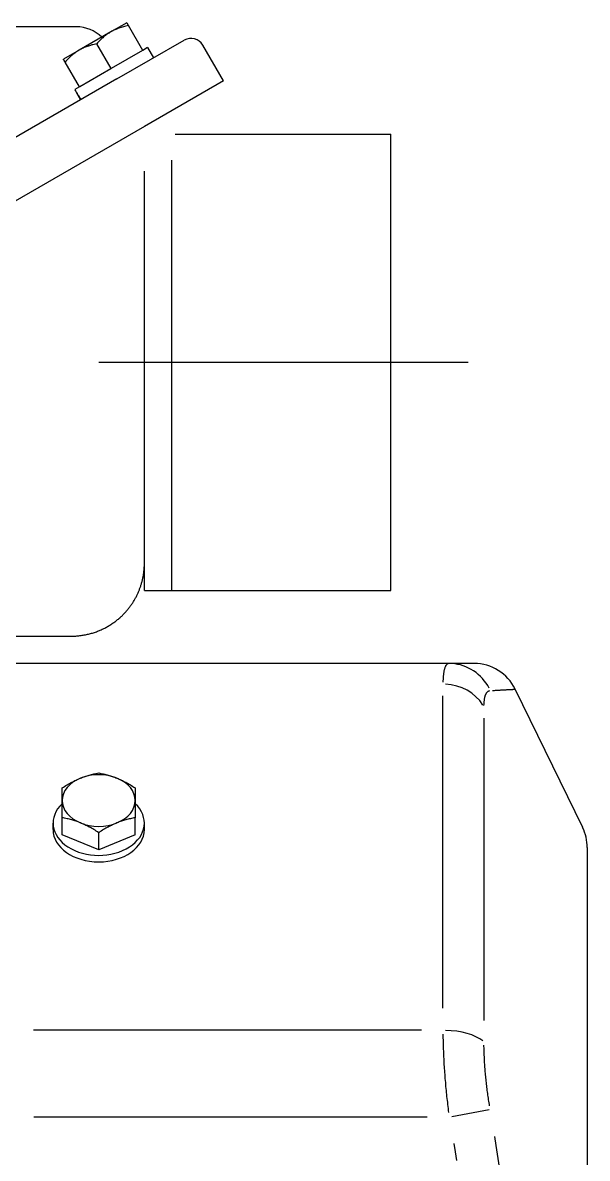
# Model space of a CAD drawing. Units: millimetres at full size. Extents: x -1560 to 1602, y -1094 to 1094.
# Drawn here: x 954.5 to 1016.3, y 667.1 to 791.5 of the extents above; entities that cross this region are included whole.
import ezdxf

# ---------------------------------------------------------------- set-up
doc = ezdxf.new("R2010")
doc.units = ezdxf.units.MM
doc.header["$LTSCALE"] = 11.8857
doc.layers.add('0-1_GR1', color=134, linetype='Continuous')

msp = doc.modelspace()

# ---------------------------------------------------------------- linework, layer by layer
at = {"layer": '0-1_GR1'}
for p, q in [((965.87, 791.51), (964.13, 790.51)), ((967.62, 788.48), (966.05, 791.2)), ((964.13, 790.51), (960.67, 788.51)), ((964.15, 786.48), (962.58, 789.2)), ((968.14, 788.78), (967.62, 788.48)), ((968.14, 788.78), (968.79, 787.65)), ((960.67, 788.51), (958.94, 787.51)), ((967.59, 788.46), (964.18, 786.49)), ((967.62, 788.48), (967.59, 788.46)), ((960.69, 784.48), (959.12, 787.2)), ((964.12, 786.46), (960.72, 784.49)), ((964.15, 786.48), (964.12, 786.46)), ((964.18, 786.49), (964.15, 786.48)), ((960.69, 784.48), (960.18, 784.18)), ((960.72, 784.49), (960.69, 784.48)), ((960.53, 783.56), (960.82, 783.05)), ((962.8, 754.31), (1003.25, 754.31)), ((958.8, 702.55), (958.8, 704.42)), ((966.8, 702.55), (966.8, 704.42)), ((957.8, 703.12), (957.8, 703.83)), ((967.8, 703.12), (967.8, 703.83)), ((962.8, 700.91), (958.8, 702.55)), ((962.8, 700.91), (962.8, 702.78)), ((966.8, 702.55), (962.8, 700.91))]:
    msp.add_line(p, q, dxfattribs=at)
at = {"layer": '0-1_GR1', "color": 3}
for p, q in [((964.8, 785.35), (972.16, 789.6)), ((976.46, 785.15), (974.21, 789.05)), ((964.8, 785.35), (876.47, 734.35)), ((976.46, 785.15), (967.8, 780.15)), ((967.8, 780.15), (879.47, 729.15)), ((971.18, 779.31), (994.8, 779.31)), ((994.8, 729.31), (994.8, 779.31)), ((970.8, 729.31), (970.8, 776.46)), ((967.8, 729.31), (994.8, 729.31)), ((893.3, 724.31), (959.8, 724.31)), ((1001.18, 721.31), (953.3, 721.31)), ((1001.31, 721.31), (1001.18, 721.31)), ((1000.5, 719.36), (1000.5, 719.26)), ((1005.58, 718.33), (1005.61, 718.34)), ((1008.39, 718.5), (1008.4, 718.5)), ((1015.8, 703.35), (1008.41, 718.5)), ((1000.5, 683.54), (1000.5, 717.78)), ((1004.99, 715.31), (1004.99, 682.2)), ((1016.3, 701.15), (1016.3, 583.46)), ((998.14, 681.13), (955.66, 681.13)), ((1004.99, 679.36), (1004.99, 679.52)), ((1001.08, 672.36), (1001.11, 672.14)), ((1001.46, 671.7), (1005.55, 672.44)), ((955.7, 671.65), (998.78, 671.65))]:
    msp.add_line(p, q, dxfattribs=at)
at = {"layer": '0-1_GR1'}
for points in [[(965.87, 791.51), (965.87, 791.51), (965.87, 791.5), (965.87, 791.5), (965.88, 791.49), (965.88, 791.48), (965.89, 791.46), (965.9, 791.45), (965.91, 791.43), (965.92, 791.41), (965.94, 791.39), (965.95, 791.36), (965.97, 791.34), (965.98, 791.3), (966, 791.27), (966.02, 791.24), (966.05, 791.2), (965.9, 791.17), (965.77, 791.14), (965.63, 791.1), (965.5, 791.07), (965.38, 791.03), (965.25, 790.99), (965.13, 790.95), (965.01, 790.91), (964.9, 790.87), (964.78, 790.82), (964.67, 790.78), (964.56, 790.73), (964.45, 790.68), (964.35, 790.62), (964.24, 790.57), (964.13, 790.51)], [(964.13, 790.51), (964.03, 790.45), (963.93, 790.38), (963.83, 790.32), (963.73, 790.25), (963.63, 790.18), (963.54, 790.1), (963.44, 790.03), (963.34, 789.95), (963.25, 789.87), (963.15, 789.78), (963.06, 789.69), (962.96, 789.6), (962.87, 789.51), (962.77, 789.41), (962.68, 789.3), (962.58, 789.2), (962.44, 789.17), (962.3, 789.14), (962.17, 789.1), (962.04, 789.07), (961.91, 789.03), (961.79, 788.99), (961.67, 788.95), (961.55, 788.91), (961.43, 788.87), (961.32, 788.82), (961.21, 788.78), (961.1, 788.73), (960.99, 788.68), (960.88, 788.62), (960.78, 788.57), (960.67, 788.51)], [(960.67, 788.51), (960.57, 788.45), (960.47, 788.38), (960.37, 788.32), (960.27, 788.25), (960.17, 788.18), (960.07, 788.1), (959.98, 788.03), (959.88, 787.95), (959.78, 787.87), (959.69, 787.78), (959.6, 787.69), (959.5, 787.6), (959.41, 787.51), (959.31, 787.41), (959.21, 787.3), (959.12, 787.2), (959.09, 787.24), (959.07, 787.27), (959.05, 787.3), (959.04, 787.34), (959.02, 787.36), (959.01, 787.39), (958.99, 787.41), (958.98, 787.43), (958.97, 787.45), (958.96, 787.46), (958.96, 787.48), (958.95, 787.49), (958.94, 787.5), (958.94, 787.5), (958.94, 787.51), (958.94, 787.51)], [(960.8, 708.75), (960.92, 708.8), (961.04, 708.85), (961.16, 708.89), (961.28, 708.93), (961.4, 708.97), (961.52, 709.01), (961.64, 709.05), (961.77, 709.08), (961.89, 709.12), (962.01, 709.15), (962.14, 709.18), (962.27, 709.21), (962.4, 709.24), (962.53, 709.26), (962.66, 709.29), (962.8, 709.32)], [(962.8, 709.32), (962.94, 709.29), (963.07, 709.26), (963.21, 709.24), (963.34, 709.21), (963.47, 709.18), (963.59, 709.15), (963.72, 709.12), (963.84, 709.08), (963.96, 709.05), (964.08, 709.01), (964.2, 708.97), (964.32, 708.93), (964.44, 708.89), (964.56, 708.85), (964.68, 708.8), (964.8, 708.75)], [(958.8, 707.68), (958.94, 707.77), (959.07, 707.85), (959.21, 707.93), (959.34, 708.01), (959.47, 708.09), (959.59, 708.16), (959.72, 708.23), (959.84, 708.3), (959.96, 708.36), (960.08, 708.42), (960.2, 708.48), (960.32, 708.54), (960.44, 708.6), (960.56, 708.65), (960.68, 708.7), (960.8, 708.75)], [(964.8, 708.75), (964.92, 708.7), (965.04, 708.65), (965.16, 708.6), (965.28, 708.54), (965.4, 708.48), (965.52, 708.42), (965.64, 708.36), (965.77, 708.3), (965.89, 708.23), (966.01, 708.16), (966.14, 708.09), (966.27, 708.01), (966.4, 707.93), (966.53, 707.85), (966.66, 707.77), (966.8, 707.68)], [(958.8, 706.3), (958.8, 706.4), (958.8, 706.49), (958.8, 706.59), (958.8, 706.68), (958.8, 706.77), (958.8, 706.85), (958.8, 706.94), (958.8, 707.03), (958.8, 707.11), (958.8, 707.19), (958.8, 707.28), (958.8, 707.36), (958.8, 707.44), (958.8, 707.52), (958.8, 707.6), (958.8, 707.68)], [(966.8, 707.68), (966.8, 707.6), (966.8, 707.52), (966.8, 707.44), (966.8, 707.36), (966.8, 707.28), (966.8, 707.19), (966.8, 707.11), (966.8, 707.03), (966.8, 706.94), (966.8, 706.85), (966.8, 706.77), (966.8, 706.68), (966.8, 706.59), (966.8, 706.49), (966.8, 706.4), (966.8, 706.3)], [(960.8, 703.85), (960.68, 703.9), (960.56, 703.95), (960.44, 703.99), (960.32, 704.03), (960.2, 704.07), (960.08, 704.11), (959.96, 704.15), (959.84, 704.18), (959.72, 704.22), (959.59, 704.25), (959.47, 704.28), (959.34, 704.31), (959.21, 704.34), (959.07, 704.37), (958.94, 704.39), (958.8, 704.42), (958.8, 704.56), (958.8, 704.7), (958.8, 704.83), (958.8, 704.97), (958.8, 705.09), (958.8, 705.22), (958.8, 705.34), (958.8, 705.45), (958.8, 705.57), (958.8, 705.68), (958.8, 705.79), (958.8, 705.89), (958.8, 706), (958.8, 706.1), (958.8, 706.2), (958.8, 706.3)], [(966.8, 706.3), (966.8, 706.2), (966.8, 706.1), (966.8, 706), (966.8, 705.89), (966.8, 705.79), (966.8, 705.68), (966.8, 705.57), (966.8, 705.45), (966.8, 705.34), (966.8, 705.22), (966.8, 705.09), (966.8, 704.97), (966.8, 704.83), (966.8, 704.7), (966.8, 704.56), (966.8, 704.42), (966.66, 704.39), (966.53, 704.37), (966.4, 704.34), (966.27, 704.31), (966.14, 704.28), (966.01, 704.25), (965.89, 704.22), (965.77, 704.18), (965.64, 704.15), (965.52, 704.11), (965.4, 704.07), (965.28, 704.03), (965.16, 703.99), (965.04, 703.95), (964.92, 703.9), (964.8, 703.85)], [(964.8, 703.85), (964.68, 703.8), (964.56, 703.75), (964.44, 703.7), (964.32, 703.64), (964.2, 703.58), (964.08, 703.52), (963.96, 703.46), (963.84, 703.4), (963.72, 703.33), (963.59, 703.26), (963.47, 703.19), (963.34, 703.11), (963.21, 703.04), (963.07, 702.96), (962.94, 702.87), (962.8, 702.78), (962.66, 702.87), (962.53, 702.96), (962.4, 703.04), (962.27, 703.11), (962.14, 703.19), (962.01, 703.26), (961.89, 703.33), (961.77, 703.4), (961.64, 703.46), (961.52, 703.52), (961.4, 703.58), (961.28, 703.64), (961.16, 703.7), (961.04, 703.75), (960.92, 703.8), (960.8, 703.85)]]:
    msp.add_lwpolyline(points, dxfattribs=at)
at = {"layer": '0-1_GR1', "color": 3}
for points in [[(960.35, 791.06), (945.57, 791.06), (883.97, 791.06)], [(967.8, 729.31), (967.8, 761.48), (967.8, 775.24)], [(967.75, 731.38), (967.76, 731.47), (967.77, 731.55), (967.77, 731.64), (967.78, 731.72), (967.79, 731.8), (967.79, 731.89), (967.8, 731.97), (967.8, 732.06), (967.8, 732.14), (967.8, 732.22), (967.8, 732.31)], [(966.67, 728.2), (966.71, 728.28), (966.76, 728.36), (966.8, 728.43), (966.84, 728.51), (966.89, 728.59), (966.93, 728.67), (966.97, 728.75), (967.01, 728.83), (967.04, 728.91), (967.08, 728.99), (967.12, 729.07), (967.15, 729.15), (967.19, 729.23), (967.22, 729.31), (967.25, 729.39), (967.28, 729.48), (967.31, 729.56), (967.34, 729.64), (967.37, 729.72), (967.4, 729.8), (967.43, 729.88), (967.45, 729.97), (967.48, 730.05), (967.5, 730.13), (967.52, 730.21), (967.55, 730.3), (967.57, 730.38), (967.59, 730.46), (967.61, 730.55), (967.62, 730.63), (967.64, 730.71), (967.66, 730.8), (967.67, 730.88), (967.69, 730.96), (967.7, 731.05), (967.72, 731.13), (967.73, 731.21), (967.74, 731.3), (967.75, 731.38)], [(964.03, 725.52), (964.12, 725.57), (964.21, 725.63), (964.29, 725.69), (964.38, 725.75), (964.46, 725.81), (964.55, 725.87), (964.63, 725.93), (964.71, 725.99), (964.79, 726.05), (964.87, 726.12), (964.95, 726.18), (965.02, 726.25), (965.1, 726.31), (965.17, 726.38), (965.25, 726.45), (965.32, 726.51), (965.39, 726.58), (965.46, 726.65), (965.53, 726.72), (965.59, 726.79), (965.66, 726.86), (965.73, 726.93), (965.79, 727), (965.85, 727.07), (965.91, 727.15), (965.98, 727.22), (966.04, 727.29), (966.09, 727.37), (966.15, 727.44), (966.21, 727.51), (966.26, 727.59), (966.32, 727.66), (966.37, 727.74), (966.42, 727.82), (966.47, 727.89), (966.52, 727.97), (966.57, 728.05), (966.62, 728.12), (966.67, 728.2)], [(959.8, 724.31), (959.92, 724.31), (960.04, 724.31), (960.16, 724.32), (960.28, 724.32), (960.4, 724.33), (960.52, 724.34), (960.64, 724.35), (960.75, 724.37), (960.87, 724.38), (960.99, 724.4), (961.11, 724.42), (961.22, 724.44), (961.34, 724.46), (961.45, 724.48), (961.57, 724.51), (961.68, 724.53), (961.79, 724.56), (961.91, 724.59), (962.02, 724.62), (962.13, 724.65), (962.24, 724.69), (962.34, 724.72), (962.45, 724.76), (962.56, 724.8), (962.66, 724.84), (962.77, 724.88), (962.87, 724.92), (962.97, 724.96), (963.08, 725.01), (963.18, 725.06), (963.28, 725.1), (963.38, 725.15), (963.47, 725.2), (963.57, 725.25), (963.66, 725.3), (963.76, 725.35), (963.85, 725.41), (963.94, 725.46), (964.03, 725.52)], [(1001.11, 721.3), (1001.08, 721.3), (1001.06, 721.29), (1001.03, 721.28), (1001, 721.26), (1000.98, 721.25), (1000.95, 721.23), (1000.93, 721.21), (1000.9, 721.19), (1000.88, 721.16), (1000.86, 721.14), (1000.84, 721.11), (1000.82, 721.08), (1000.79, 721.04), (1000.77, 721.01), (1000.76, 720.97), (1000.74, 720.93), (1000.72, 720.88), (1000.7, 720.84), (1000.69, 720.79), (1000.67, 720.74), (1000.65, 720.69), (1000.64, 720.63), (1000.63, 720.58), (1000.61, 720.52), (1000.6, 720.46), (1000.59, 720.39), (1000.58, 720.33), (1000.57, 720.26), (1000.56, 720.19), (1000.55, 720.11), (1000.54, 720.04), (1000.53, 719.96), (1000.53, 719.88), (1000.52, 719.8), (1000.52, 719.72), (1000.51, 719.63), (1000.51, 719.54), (1000.5, 719.45), (1000.5, 719.36)], [(1003.91, 721.31), (1003.91, 721.31), (1003.9, 721.31), (1003.89, 721.31), (1003.88, 721.31), (1003.87, 721.31), (1003.85, 721.31), (1003.82, 721.31), (1003.8, 721.31), (1003.77, 721.31), (1003.73, 721.31), (1003.69, 721.31), (1003.65, 721.31), (1003.61, 721.31), (1003.56, 721.31), (1003.51, 721.31), (1003.46, 721.31), (1003.4, 721.31), (1003.34, 721.31), (1003.27, 721.31), (1003.2, 721.31), (1003.13, 721.31), (1003.06, 721.31), (1002.98, 721.31), (1002.9, 721.31), (1002.81, 721.31), (1002.72, 721.31), (1002.63, 721.31), (1002.54, 721.31), (1002.44, 721.31), (1002.34, 721.31), (1002.24, 721.31), (1002.13, 721.31), (1002.02, 721.31), (1001.91, 721.31), (1001.8, 721.31), (1001.68, 721.31), (1001.56, 721.31), (1001.43, 721.31), (1001.31, 721.31)], [(1004.99, 716.71), (1004.99, 716.79), (1005, 716.86), (1005, 716.93), (1005, 717), (1005.01, 717.07), (1005.01, 717.13), (1005.02, 717.2), (1005.03, 717.26), (1005.04, 717.32), (1005.04, 717.38), (1005.05, 717.44), (1005.06, 717.49), (1005.07, 717.55), (1005.08, 717.6), (1005.09, 717.65), (1005.11, 717.7), (1005.12, 717.74), (1005.13, 717.79), (1005.15, 717.83), (1005.16, 717.87), (1005.18, 717.91), (1005.2, 717.95), (1005.21, 717.99), (1005.23, 718.02), (1005.25, 718.06), (1005.27, 718.09), (1005.29, 718.12), (1005.31, 718.14), (1005.33, 718.17), (1005.35, 718.19), (1005.37, 718.22), (1005.4, 718.24), (1005.42, 718.26), (1005.45, 718.27), (1005.47, 718.29), (1005.5, 718.3), (1005.52, 718.31), (1005.55, 718.32), (1005.58, 718.33)], [(1005.93, 718.36), (1006.04, 718.37), (1006.15, 718.37), (1006.25, 718.38), (1006.36, 718.38), (1006.46, 718.39), (1006.56, 718.39), (1006.66, 718.4), (1006.75, 718.4), (1006.85, 718.41), (1006.94, 718.41), (1007.02, 718.42), (1007.11, 718.42), (1007.19, 718.43), (1007.27, 718.43), (1007.35, 718.44), (1007.42, 718.44), (1007.5, 718.45), (1007.57, 718.45), (1007.63, 718.45), (1007.7, 718.46), (1007.76, 718.46), (1007.82, 718.47), (1007.87, 718.47), (1007.93, 718.47), (1007.98, 718.47), (1008.03, 718.48), (1008.07, 718.48), (1008.11, 718.48), (1008.15, 718.48), (1008.19, 718.49), (1008.22, 718.49), (1008.25, 718.49), (1008.28, 718.49), (1008.31, 718.49), (1008.33, 718.5), (1008.35, 718.5), (1008.36, 718.5), (1008.38, 718.5), (1008.39, 718.5)], [(1000.5, 680.69), (1000.5, 680.49), (1000.5, 680.28), (1000.51, 680.08), (1000.51, 679.88), (1000.52, 679.67), (1000.52, 679.47), (1000.53, 679.26), (1000.53, 679.05), (1000.54, 678.84), (1000.55, 678.63), (1000.56, 678.42), (1000.57, 678.21), (1000.58, 678), (1000.59, 677.79), (1000.6, 677.58), (1000.61, 677.36), (1000.63, 677.15), (1000.64, 676.94), (1000.65, 676.72), (1000.67, 676.5), (1000.69, 676.29), (1000.7, 676.07), (1000.72, 675.86), (1000.74, 675.64), (1000.76, 675.42), (1000.77, 675.2), (1000.79, 674.99), (1000.82, 674.77), (1000.84, 674.55), (1000.86, 674.33), (1000.88, 674.11), (1000.9, 673.89), (1000.93, 673.67), (1000.95, 673.45), (1000.98, 673.24), (1001, 673.02), (1001.03, 672.8), (1001.06, 672.58), (1001.08, 672.36)], [(1005.61, 672.84), (1005.58, 673.01), (1005.55, 673.18), (1005.52, 673.35), (1005.5, 673.52), (1005.47, 673.69), (1005.45, 673.87), (1005.42, 674.04), (1005.4, 674.21), (1005.37, 674.38), (1005.35, 674.55), (1005.33, 674.72), (1005.31, 674.89), (1005.29, 675.06), (1005.27, 675.23), (1005.25, 675.4), (1005.23, 675.57), (1005.21, 675.74), (1005.2, 675.91), (1005.18, 676.08), (1005.16, 676.25), (1005.15, 676.42), (1005.13, 676.58), (1005.12, 676.75), (1005.11, 676.92), (1005.09, 677.08), (1005.08, 677.25), (1005.07, 677.42), (1005.06, 677.58), (1005.05, 677.75), (1005.04, 677.91), (1005.04, 678.07), (1005.03, 678.24), (1005.02, 678.4), (1005.01, 678.56), (1005.01, 678.72), (1005, 678.88), (1005, 679.04), (1005, 679.2), (1004.99, 679.36)], [(1008.05, 653.04), (1007.98, 654.01), (1007.9, 654.98), (1007.83, 655.96), (1007.74, 656.93), (1007.65, 657.9), (1007.56, 658.87), (1007.46, 659.84), (1007.35, 660.8), (1007.24, 661.77), (1007.12, 662.74), (1007, 663.7), (1006.88, 664.67), (1006.75, 665.63), (1006.61, 666.6), (1006.47, 667.56), (1006.32, 668.52), (1006.17, 669.48)], [(1001.68, 668.74), (1001.83, 667.81), (1001.97, 666.87)]]:
    msp.add_lwpolyline(points, dxfattribs=at)
for centre, radius, start, end in [((960.35, 787.06), 4, 45.8399, 90), ((972.91, 788.3), 1.5, 30, 120), ((1003.91, 716.31), 5, 26, 90), ((1011.3, 701.15), 5, 0, 26)]:
    msp.add_arc(centre, radius, start, end, dxfattribs=at)
at = {"layer": '0-1_GR1'}
for centre, major_axis, ratio, start_param, end_param in [((963.8, 787.09), (-6.32, 10.95), 0.36397, 1.627348, 1.730862), ((964.51, 785.86), (-6.32, 10.95), 0.36397, 1.514244, 1.617152), ((962.8, 706.3), (-4, 0), 0.707107, 4.18879, 5.235988), ((962.8, 706.3), (-4, 0), 0.707107, 5.235988, 6.283185), ((962.8, 706.3), (4, 0), 0.707107, 6.283185, 7.330383), ((962.8, 703.83), (5, 0), 0.707107, 2.498092, 6.926686), ((962.8, 706.3), (-4, 0), 0.707107, 6.283185, 7.330383), ((962.8, 706.3), (4, 0), 0.707107, 5.235988, 6.283185), ((962.8, 703.12), (5, 0), 0.707107, 3.141593, 6.283185), ((962.8, 706.3), (4, 0), 0.707107, 4.18879, 5.235988)]:
    msp.add_ellipse(centre, major_axis=major_axis, ratio=ratio, start_param=start_param, end_param=end_param, dxfattribs=at)
at = {"layer": '0-1_GR1', "color": 3}
for centre, major_axis, ratio, start_param, end_param in [((1001.18, 716.31), (0, 5), 0.984221, 5.189662, 6.225631), ((1000.5, 714.59), (-5, 0), 0.892308, 3.651229, 4.656538), ((1000.5, 678.87), (5, 0), 0.451428, 0.509636, 1.514946)]:
    msp.add_ellipse(centre, major_axis=major_axis, ratio=ratio, start_param=start_param, end_param=end_param, dxfattribs=at)

doc.saveas('drawing.dxf')
